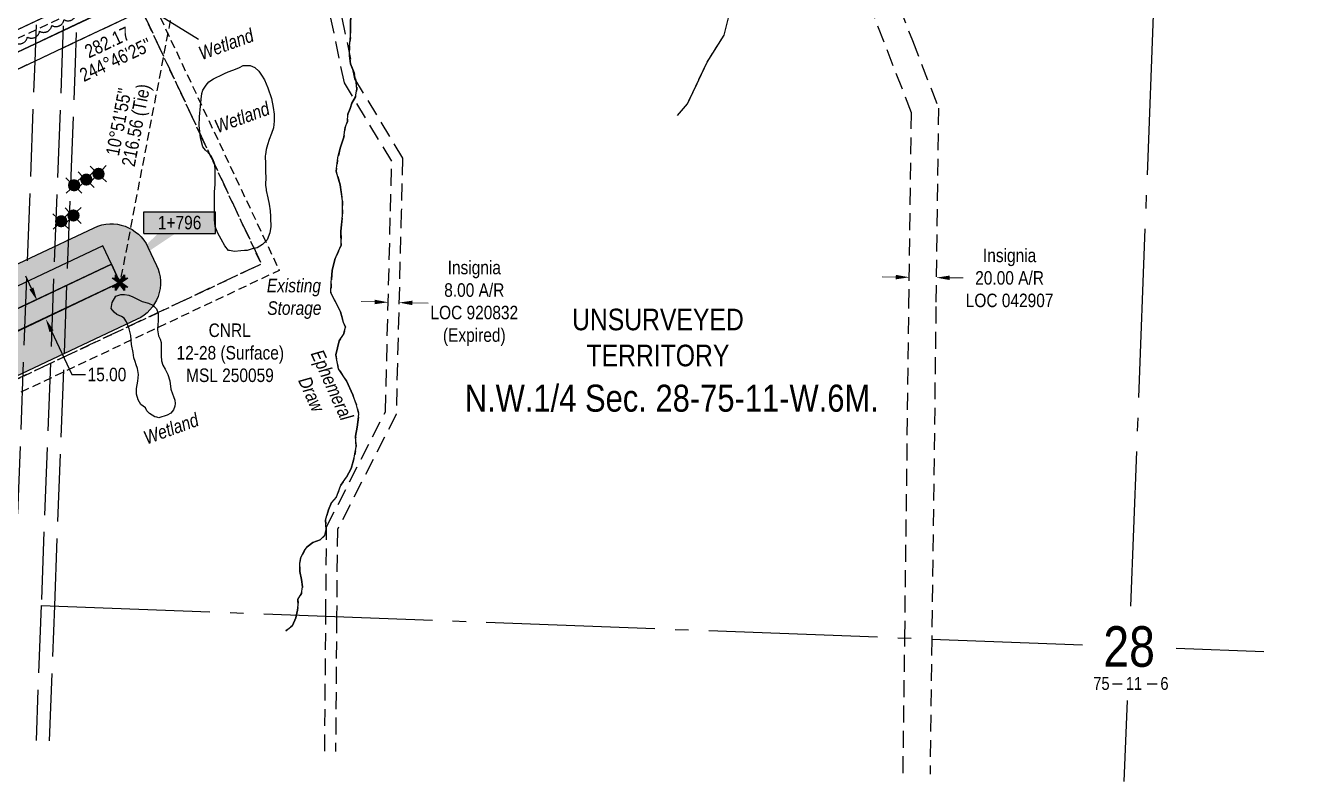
# Model space of a CAD drawing. Extents: x 328899 to 333357, y 6155734 to 6158534.
# Drawn here: x 332409 to 333356, y 6156499 to 6157059 of the extents above; entities that cross this region are included whole.
import ezdxf
from ezdxf.enums import TextEntityAlignment as Align

# ---------------------------------------------------------------- set-up
doc = ezdxf.new("R2010")
doc.units = 0
doc.header["$LTSCALE"] = 5
doc.header["$PDSIZE"] = 0.5
for name, pattern in [('0', [1, 1, 0]), ('foc-ACCESSROAD', [3.75, 2.5, -1.25]), ('foc-QUARTERLINE', [33, 25, -3, 2, -3]), ('foc-TIELINE', [1.875, 1.25, -0.625]), ('foc-TOPO-ephemeral', [6.25, 3.125, -0.625, 0.625, -0.625, 0.625, -0.625]), ('foc-UNSURVEYED', [12.5, 10, -2.5]), ('HIDDEN2', [1.875, 1.25, -0.625]), ('UG_PIPE', [1.875, 1.25, -0.625])]:
    doc.linetypes.add(name, pattern=pattern)
doc.layers.get('Defpoints').update_dxf_attribs({"color": 9})
for name, color, linetype in [('10', 1, 'Continuous'), ('9', 3, 'Continuous'), ('AS-PIPE-UG', 44, 'UG_PIPE'), ('C-RW', 13, 'Continuous'), ('C-SYMBOL', 7, 'Continuous'), ('C-WS', 13, 'foc-ACCESSROAD'), ('C-WS-S', 13, 'Continuous'), ('DETAIL-T', 7, 'Continuous'), ('F-AR', 190, 'foc-ACCESSROAD'), ('F-RW', 190, 'Continuous'), ('L-BD', 7, 'Continuous'), ('L-MON', 1, 'Continuous'), ('L-QSEC', 8, 'foc-QUARTERLINE'), ('L-SECLBL', 7, 'Continuous'), ('L-TIE', 7, 'foc-TIELINE'), ('L-UNS-T', 3, 'Continuous'), ('L-USEC', 7, 'foc-UNSURVEYED'), ('P-ELEVATION', 7, 'Continuous'), ('P-FNC BUFFER-H 30m', 51, 'Continuous'), ('P-PROPOSED', 10, 'Continuous'), ('P-PROPOSED-H', 21, 'Continuous'), ('P-TXT', 4, 'Continuous'), ('T-BUSH', 110, '0'), ('T-DRAW', 143, 'foc-TOPO-ephemeral'), ('T-EXISTING TFA', 220, 'HIDDEN2'), ('T-EXISTING TFA-T', 220, 'Continuous'), ('T-WATER-T', 170, 'Continuous'), ('WETLAND', 143, 'Continuous'), ('WETLAND-T', 146, 'Continuous')]:
    doc.layers.add(name, color=color, linetype=linetype)
doc.layers.add('C-WS-T', color=13, linetype='Continuous', lineweight=9)
doc.layers.add('F-AR-T', color=190, linetype='Continuous', lineweight=9)
doc.layers.add('P-EXISTINGDISPO', color=175, linetype='Continuous', plot=False)
doc.styles.add('175L', font='ARIALN.TTF', dxfattribs={"height": 20})
doc.styles.add('80CG', font='ARIALN.TTF', dxfattribs={"height": 10})
doc.styles.add('80L', font='ARIALN.TTF', dxfattribs={"height": 10})
doc.styles.add('foc-LtypeFont', font='ARIALN.TTF', dxfattribs={"height": 7.349999999999999})
doc.styles.add('Legend', font='ARIALN.TTF')
doc.styles.add('SIMPLEX', font='ARIALN.TTF')
doc.linetypes.add('foc-TOPO-flowdirection-NOLINE', pattern='A,0,[">",foc-LtypeFont,S=0.3,R=0,X=0,Y=-0.945],-20,[">",foc-LtypeFont,S=0.3,R=0,X=0,Y=-0.945],0', length=20)
doc.dimstyles.new('Compass 5 000', dxfattribs={"dimscale": 5, "dimtxt": 9, "dimasz": 2, "dimexe": 0.2, "dimexo": 0.0625, "dimgap": 0.5, "dimtad": 0, "dimtih": 1, "dimtoh": 1, "dimzin": 0, "dimdsep": 46, "dimtxsty": '80CG', "dimcen": 0.1, "dimse1": 1, "dimse2": 1, "dimclrd": 256, "dimclrt": 256, "dimaunit": 1, "dimadec": 4, "dimazin": 0, "dimtfac": 0.06, "dimtofl": 0, "dimtmove": 0, "dimatfit": 1, "dimfxl": 0.2, "dimtolj": 1, "dimtzin": 0, "dimlwd": -1, "dimarcsym": 0})

# ---------------------------------------------------------------- blocks, each defined once
blk = doc.blocks.new('L-SECLBL')
at = {"layer": '9', "color": 7}
for p, q in [((-5.082139060913505, -27.83004804289613), (-12.28857354467345, -27.83004804289613)), ((20.70431141927111, -27.83004804289613), (13.49787693551116, -27.83004804289613))]:
    blk.add_line(p, q, dxfattribs=at)
at = {"layer": '10', "color": 2, "style": 'SIMPLEX'}
blk.add_attdef('SEC', text='', height=30, dxfattribs=at).set_placement((0, 0), align=Align.MIDDLE)
at = {"layer": '10', "color": 5, "style": '80L'}
blk.add_attdef('TWP', text='', height=9.5, dxfattribs=at).set_placement((-14.43410290347765, -27.36845155570791), align=Align.MIDDLE_RIGHT)
blk.add_attdef('RGE', text='', height=9.5, dxfattribs=at).set_placement((3.622123863462547, -27.36845155570791), align=Align.MIDDLE_CENTER)
blk.add_attdef('MER', text='', height=9.5, dxfattribs=at).set_placement((23.16775162027989, -27.36845155570791), align=Align.MIDDLE_LEFT)
blk = doc.blocks.new('*D47')
at = {"layer": 'Defpoints', "color": 0, "transparency": 16777216}
for p in [(333063.8180460606, 6156877.801664823), (333083.8095154719, 6156877.539465802), (333083.7370459232, 6156872.013996031)]:
    blk.add_point(p, dxfattribs=at)
at = {"layer": 'F-AR-T', "transparency": 16777216}
for p, q in [((333053.7464364887, 6156872.407339226), (333043.7472964653, 6156872.538483398)), ((333093.7361859466, 6156871.882851859), (333103.7353259699, 6156871.751707685))]:
    blk.add_line(p, q, dxfattribs=at)
for points in [[(333053.7682938508, 6156874.073862563), (333053.7245791265, 6156870.740815888), (333063.745576512, 6156872.276195052)], [(333093.7580433087, 6156873.549375196), (333093.7143285844, 6156870.216328521), (333083.7370459232, 6156872.013996031)]]:
    blk.add_solid(points, dxfattribs=at)
at = {"layer": 'F-AR-T', "transparency": 16777216, "insert": (333138.0361445238, 6156871.751707684), "char_height": 10, "attachment_point": 5, "style": '80CG'}
blk.add_mtext('\\A1;Insignia\\P20.00 A/R\\PLOC 042907', dxfattribs=at)
blk = doc.blocks.new('*D48')
at = {"layer": 'Defpoints', "color": 0, "transparency": 16777216}
for p in [(332677.9305415616, 6156864.13138691), (332685.9238726202, 6156863.928113242), (332685.6595293836, 6156853.533343308)]:
    blk.add_point(p, dxfattribs=at)
at = {"layer": 'F-AR-T', "transparency": 16777216}
for p, q in [((332667.6694302858, 6156853.990838861), (332657.6726622464, 6156854.245060747)), ((332695.6562974231, 6156853.279121422), (332707.1994659355, 6156852.985573942))]:
    blk.add_line(p, q, dxfattribs=at)
for points in [[(332667.7118006001, 6156855.656966868), (332667.6270599714, 6156852.324710854), (332677.6661983251, 6156853.736616975)], [(332695.6986677374, 6156854.945249429), (332695.6139271087, 6156851.612993415), (332685.6595293836, 6156853.533343308)]]:
    blk.add_solid(points, dxfattribs=at)
at = {"layer": 'F-AR-T', "transparency": 16777216, "insert": (332741.4695887185, 6156852.985573941), "char_height": 10, "attachment_point": 5, "style": '80CG'}
blk.add_mtext('\\A1;Insignia\\P8.00 A/R\\PLOC 920832\\P(Expired)', dxfattribs=at)
blk = doc.blocks.new('*D54')
at = {"layer": 'Defpoints', "color": 0, "transparency": 16777216}
for p in [(332423.9792948938, 6156857.927997158), (332424.0237620701, 6156841.371007469), (332430.3707121038, 6156844.361074267)]:
    blk.add_point(p, dxfattribs=at)
at = {"layer": 'P-TXT', "transparency": 16777216}
for p, q in [((332413.3705628687, 6156863.984322694), (332409.1087808777, 6156873.030715028)), ((332428.2855440616, 6156832.324615136), (332443.4095822722, 6156800.221146774)), ((332443.4095822722, 6156800.221146774), (332453.4095822722, 6156800.221146774))]:
    blk.add_line(p, q, dxfattribs=at)
for points in [[(332414.8782949238, 6156864.694619693), (332411.862830813, 6156863.274025695), (332417.6323448601, 6156854.93793036)], [(332429.7932761167, 6156833.034912135), (332426.777812006, 6156831.614318138), (332424.0237620701, 6156841.371007469)]]:
    blk.add_solid(points, dxfattribs=at)
at = {"layer": 'P-TXT', "transparency": 16777216, "insert": (332469.3475086018, 6156800.221146774), "char_height": 10, "attachment_point": 5, "style": '80CG'}
blk.add_mtext('\\A1;15.00', dxfattribs=at)
blk = doc.blocks.new('WC2')
at = {"layer": 'L-MON'}
h = blk.add_hatch(color=255, dxfattribs=at)
h.dxf.hatch_style = 1
edge = h.paths.add_edge_path()
edge.add_arc((0, 0), 0.9, 0, 360)
at = {"layer": 'L-MON', "color": 13, "flags": 128}
for points in [[(-0.6221317521849414, 0.5029434191528708), (-1.231742929972825, 1.120400313986465)], [(0.520062408526428, 0.6078939803410321), (1.126191209594253, 1.206321005010977)], [(-1.178786742850207, -1.184577638516203), (-0.558809822468902, -0.5724784557241946)], [(1.159155713539803, -1.184577638516203), (0.5567817565752193, -0.5744511079974473)]]:
    blk.add_lwpolyline(points, dxfattribs=at)
at = {"layer": 'L-MON', "color": 13}
for radius in [0.8, 0.3730220647719884]:
    blk.add_circle((0, 0), radius, dxfattribs=at)
blk = doc.blocks.new('TEMP')
h = blk.add_hatch(color=255)
h.dxf.hatch_style = 1
h.paths.add_polyline_path([(-5.274161e-10, 0.2514284397220763), (-0.6656854269836912, 1.152061669657268), (-0.6656854269836914, 0.6656854303339061), (-1.152061663105632, 0.6656854303339061), (-0.2514284404497629, 5.273253e-10), (-1.152061661774314, -0.665685419564579), (-0.6656854224511335, -0.6656854195645793), (-0.6656854224511335, -1.152061655686338), (-5.273251e-10, -0.2514284436956587), (0.6656854183820542, -1.152061663420681), (0.6656854183820542, -0.6656854208922597), (1.152061656810019, -0.6656854053035205), (0.2514284429676993, 5.273253e-10), (1.152061671303363, 0.6656854258011663), (0.6656854287749412, 0.6656854258011663), (0.6656854131859291, 1.15206166422904)])
h.paths.add_polyline_path([(0.5656854229146121, 0.8485281473411305), (0.5656854319800914, 0.5656854258011663), (0.8485281444547581, 0.5656854258011663), (0.0831890339399251, 0), (0.8485281399220186, -0.5656854150320215), (0.5656854183820542, -0.5656854240973189), (0.5656854183820542, -0.8485281365719859), (0, -0.08318903609469999), (-0.5656854224511337, -0.8485281320390644), (-0.5656854224511337, -0.5656854195645792), (-0.8485281349258001, -0.5656854195645794), (-0.0831890328488955, 0), (-0.8485281394583584, 0.5656854303339058), (-0.5656854269836913, 0.5656854303339061), (-0.5656854269836913, 0.8485281428085727), (0, 0.0831890306941206)], flags=16)
h = blk.add_hatch(color=1)
h.dxf.hatch_style = 1
h.paths.add_polyline_path([(0, 0.0831890306941205), (-0.5656854269836911, 0.8485281428085727), (-0.5656854269836912, 0.5656854303339061), (-0.8485281394583578, 0.5656854303339061), (-0.0831890328488953, -1e-16), (-0.8485281349258001, -0.5656854195645793), (-0.5656854224511337, -0.5656854195645793), (-0.5656854224511337, -0.848528132039064), (0, -0.08318903609469999), (0.5656854183820542, -0.8485281365719856), (0.5656854183820542, -0.5656854240973191), (0.8485281399220184, -0.5656854150320213), (0.0831890339399251, -1e-16), (0.8485281444547581, 0.5656854258011663), (0.5656854319800914, 0.5656854258011663), (0.5656854229146121, 0.8485281473411308)])
at = {"color": 1}
for p, q in [((-0.0831890328488953, 0), (0.0831890339399252, 0)), ((0, 0.0831890306941205), (0, -0.08318903609469999))]:
    blk.add_line(p, q, dxfattribs=at)
at = {"color": 255, "flags": 128}
blk.add_lwpolyline([(-0.251428440449763, 5.27325e-10), (-1.152061663105632, 0.6656854303339061), (-0.6656854269836914, 0.6656854303339061), (-0.6656854269836914, 1.152061669657268), (-5.274159999999999e-10, 0.2514284397220763), (0.6656854131859291, 1.15206166422904), (0.6656854287749412, 0.6656854258011663), (1.152061671303363, 0.6656854258011663), (0.2514284429676991, 5.27325e-10), (1.152061656810019, -0.6656854053035204), (0.6656854183820542, -0.6656854208922596), (0.6656854183820542, -1.152061663420681), (-5.27325e-10, -0.2514284436956586), (-0.6656854224511335, -1.152061655686338), (-0.6656854224511335, -0.6656854195645793), (-1.152061661774314, -0.6656854195645793)], close=True, dxfattribs=at)
at = {"color": 1, "flags": 128}
blk.add_lwpolyline([(-0.0831890328488953, 0), (-0.8485281394583578, 0.5656854303339061), (-0.5656854269836913, 0.5656854303339061), (-0.5656854269836913, 0.8485281428085727), (0, 0.0831890306941205), (0.5656854229146121, 0.8485281473411305), (0.5656854319800914, 0.5656854258011663), (0.8485281444547581, 0.5656854258011663), (0.0831890339399252, 0), (0.8485281399220184, -0.5656854150320214), (0.5656854183820542, -0.5656854240973189), (0.5656854183820542, -0.8485281365719856), (0, -0.08318903609469999), (-0.5656854224511335, -0.848528132039064), (-0.5656854224511335, -0.5656854195645792), (-0.8485281349258001, -0.5656854195645792)], close=True, dxfattribs=at)
blk = doc.blocks.new('*U37')
h = blk.add_hatch(color=111)
h.dxf.hatch_style = 1
h.paths.add_polyline_path([(-26.5, 8), (26.50000000000001, 7.999999999999999), (26.50000000000001, -8.000000000000004), (-26.5, -8)])
for p, q in [((-26.5, -8), (-26.5, 8)), ((-26.5, 8), (26.50000000000001, 7.999999999999999)), ((26.50000000000001, -8.000000000000004), (26.50000000000001, 7.999999999999999)), ((-26.5, -8), (26.50000000000001, -8.000000000000004))]:
    blk.add_line(p, q)
at = {"layer": 'P-ELEVATION', "color": 7, "flags": 128}
blk.add_lwpolyline([(0, 0, 10, 0, 0), (-47.45351413730989, -37.71750927752327, 0, 0, 0)], format="xyseb", dxfattribs=at)
at = {"layer": 'P-ELEVATION', "style": 'Legend'}
blk.add_attdef('STATION', text='', height=10, dxfattribs=at).set_placement((0, 0), align=Align.MIDDLE_CENTER)

msp = doc.modelspace()

# ---------------------------------------------------------------- hatches: boundary and pattern name
at = {"layer": 'P-FNC BUFFER-H 30m'}
h = msp.add_hatch(color=256, dxfattribs=at)
h.dxf.hatch_style = 1
edge = h.paths.add_edge_path()
edge.add_line((332289.7991800788, 6157024.455559641), (332365.1867787196, 6156864.436049231))
edge.add_line((332365.1867787196, 6156864.436049231), (332459.791656351, 6156909.008017061))
edge.add_arc((332472.5752728845, 6156881.874539749), 29.99410680017081, 25.226913907498613, 115.22691390715539, ccw=False)
edge.add_line((332499.7087501967, 6156894.658156282), (332506.1005584634, 6156881.091417626))
edge.add_arc((332478.9670811515, 6156868.307801092), 29.99410680019611, -64.7735195665457, 25.22691390934449, ccw=False)
edge.add_line((332491.7504924048, 6156841.174227065), (332351.9198955119, 6156775.295989863))
edge.add_arc((332339.1364842584, 6156802.429563889), 29.99410679973987, 205.2252623869749, 295.2264804338565, ccw=False)
edge.add_line((332312.0026384766, 6156789.646729467), (332238.7474642746, 6156945.143901236))
edge.add_line((332238.7474642746, 6156945.143901237), (331695.5779360043, 6156689.228027062))
edge.add_arc((331682.7939931321, 6156716.361350621), 29.99410679971202, 267.81965160257363, 295.2276030149962, ccw=False)
edge.add_line((331681.6528651051, 6156686.388958832), (331577.7790465242, 6156690.343709148))
edge.add_line((331577.7790465242, 6156690.343709148), (331574.9335603773, 6156610.512903241))
edge.add_arc((331544.9584890768, 6156611.581333519), 29.99410679998337, 266.0378283350558, 357.9586156875975, ccw=False)
edge.add_line((331542.8859611478, 6156581.658915991), (331383.823260166, 6156592.676137107))
edge.add_line((331383.823260166, 6156592.676137107), (331127.2556621232, 6156606.194892488))
edge.add_arc((331128.8338866906, 6156636.14744914), 29.9941068002374, 176.9845718745848, 266.98382800908223, ccw=False)
edge.add_line((331098.881309552, 6156637.725284835), (331107.8488527805, 6156807.959125333))
edge.add_arc((331137.8014299191, 6156806.381289638), 29.994106799993, 86.98457187189712, 176.9845718745848, ccw=False)
edge.add_line((331139.3792656165, 6156836.333866776), (331159.3476503755, 6156835.281976311))
edge.add_arc((331157.7698146782, 6156805.329399171), 29.9941068007608, -3.0154281254210105, 86.98457187210158, ccw=False)
edge.add_line((331187.7223918167, 6156803.751563475), (331181.3845406067, 6156683.438036762))
edge.add_line((331181.3845406066, 6156683.438036762), (331388.4439858273, 6156672.527906213))
edge.add_arc((331386.8657612912, 6156642.57534956), 29.99410679952287, 86.03782839663091, 86.98382806879061, ccw=False)
edge.add_line((331388.938289188, 6156672.49776709), (331496.8414743954, 6156665.02402722))
edge.add_line((331496.8414743954, 6156665.02402722), (331499.630564349, 6156743.272624177))
edge.add_arc((331529.6056356496, 6156742.204193898), 29.99410680004152, 87.81965159912988, 177.9586156876015, ccw=False)
edge.add_line((331530.7467636784, 6156772.176585687), (331672.5148485456, 6156766.779100682))
edge.add_line((331672.5148485456, 6156766.779100682), (332212.7154244664, 6157021.29620406))
edge.add_line((332212.7154244662, 6157021.29620406), (332247.9749435509, 6157037.907560405))
edge.add_line((332247.9749435509, 6157037.907560406), (332249.8823158264, 6157038.806155775))
edge.add_arc((332262.6654609548, 6157011.67245637), 29.99410679994406, 25.225830092916112, 115.22591847965961, ccw=False)
at = {"layer": 'P-PROPOSED-H'}
h = msp.add_hatch(color=256, dxfattribs=at)
h.dxf.hatch_style = 1
h.paths.add_polyline_path([(332262.6654609549, 6157011.67245637), (332350.8364046757, 6156824.518713567), (332472.5752728846, 6156881.874539749), (332478.9670811514, 6156868.307801093), (332339.1364842585, 6156802.429563889), (332253.0982176451, 6156985.061129072), (332234.022, 6156976.073999997), (331682.7939931342, 6156716.361350622), (331548.8749999995, 6156721.459999998), (331544.9584890768, 6156611.581333519), (331385.6487608224, 6156622.61566458), (331128.8338866906, 6156636.14744914), (331137.8014299191, 6156806.381289638), (331157.7698146781, 6156805.329399172), (331149.854148256, 6156655.063684189), (331386.8657612598, 6156642.575349561), (331525.7116832031, 6156632.958411002), (331529.6056356495, 6156742.204193897), (331678.6824068707, 6156736.528447921), (332225.4993697854, 6156994.162881655), (332260.7580886736, 6157010.773860999)])

# ---------------------------------------------------------------- linework, layer by layer
at = {"layer": 'AS-PIPE-UG', "flags": 128}
msp.add_lwpolyline([(331649.7279999963, 6156661.422), (331649.731, 6156669.514), (331650.7519999963, 6156684.876), (331652.083, 6156692.607000059), (331655.102, 6156694.16700006), (331662.127, 6156697.447), (331677.16, 6156705.088), (331687.3119999963, 6156709.624), (331750.6129999963, 6156740.968), (331822.128, 6156774.525), (331873.4439999963, 6156799.897), (331944.535, 6156834.29000006), (332056.1869999971, 6156886.228), (332129.395, 6156919.54500006), (332169.9289999963, 6156938.4), (332281.8679999963, 6156992.034), (332392.035, 6157044.146), (332504.291, 6157096.11), (332566.479, 6157126.087), (332646.057, 6157163.211), (332718.516, 6157197.938), (332797.194, 6157235.209), (332905.727, 6157284.436), (332933.5449999963, 6157301.382), (332945.586, 6157310.193), (332955.8029999963, 6157318.22), (332967.926, 6157328.257), (333005.6379999963, 6157361.058), (333016.464, 6157372.965000059), (333021.819, 6157381.536), (333027.308, 6157391.865), (333046.8959999963, 6157440.751), (333054.598, 6157457.711), (333060.9099999962, 6157469.859), (333084.8268947687, 6157509.33789668)], dxfattribs=at)
at = {"layer": 'C-RW', "flags": 128}
msp.add_lwpolyline([(333054.5718978767, 6157510.479816888), (333027.5774735327, 6157469.115176972), (332994.9892650492, 6157386.732364502), (332924.4616498809, 6157323.460535921), (332499.7609032435, 6157123.372132935), (332262.6654609549, 6157011.672456373), (332350.8364046757, 6156824.518713569), (332472.5752728846, 6156881.874539751), (332466.1834646178, 6156895.441278406), (332362.5321179806, 6156846.607173829), (332289.2764835191, 6157002.105322576), (332508.2829999963, 6157105.283), (332935.63, 6157306.618), (333011.856, 6157375.033), (333045.428, 6157459.88), (333077.8621383092, 6157509.600768832)], dxfattribs=at)
at = {"layer": 'C-WS', "flags": 128}
msp.add_lwpolyline([(332314.1736262513, 6156984.446449627), (332495.3380127791, 6157069.792184064), (332583.7143321188, 6156882.158448965), (332402.5435747081, 6156796.826230321)], close=True, dxfattribs=at)
at = {"layer": 'F-AR'}
for points in [[(332630.6975152246, 6156521.302304802), (332631.4967820863, 6156621.532156797), (332632.0221876691, 6156687.413169766), (332675.6037036581, 6156772.648522112), (332679.3844671681, 6156921.294491893), (332680.3255612075, 6156958.303483604), (332645.2174713964, 6157016.218586655), (332635.2265925307, 6157064.246123746), (332646.0177283817, 6157130.711077172), (332646.0821317504, 6157140.797351288), (332646.165290696, 6157154.087314963), (332646.272133833, 6157170.68766387), (332647.6742329723, 6157390.823187164), (332648.0135195632, 6157425.824305957), (332648.9821256015, 6157525.788070229)], [(332656.9756763569, 6157525.486368094), (332656.0071941506, 6157425.521869396), (332655.670121607, 6157390.758577867), (332654.2925186725, 6157174.466744389), (332654.1855638153, 6157157.864197347), (332654.1020615376, 6157144.575049276), (332654.0093476794, 6157130.041614979), (332643.3559209272, 6157064.425758362), (332652.7658550761, 6157019.190783907), (332688.3779537107, 6156960.444412), (332687.3775419372, 6156921.090756444), (332683.5511850137, 6156770.626911125), (332640.0025697951, 6156685.45774764), (332639.4903360771, 6156621.229777214), (332638.6908970284, 6156521.000670989)], [(333059.1179509591, 6156505.13566934), (333059.6201260016, 6156542.644676968), (333060.4023117909, 6156605.348672715), (333063.4650513696, 6156850.903322448), (333065.3428984492, 6156993.996051248), (333018.6889852668, 6157114.644688952), (332972.2195487092, 6157171.324928307), (332942.5846526248, 6157228.993118788), (332947.0167564866, 6157269.684137796), (332948.4650991355, 6157282.982928437), (332949.434271045, 6157291.877000053), (332973.9023686888, 6157313.5515011), (333009.0720050317, 6157326.362249125), (333024.495551213, 6157366.191976624), (333026.1003401742, 6157370.248874323), (333042.1791318711, 6157410.895971633), (333058.8164242237, 6157452.954955532), (333095.3376844981, 6157508.941185907)], [(333118.6384127379, 6157508.061742009), (333076.6676565302, 6157443.721562964), (333062.5595579257, 6157408.056366955), (333054.320860198, 6157387.228984293), (333044.5571954171, 6157362.546493183), (333023.9892820222, 6157310.550920828), (332984.3198762955, 6157296.070012427), (332968.4722645319, 6157282.032861391), (332967.9600098201, 6157277.3288868), (332963.1104972963, 6157232.792646752), (332989.028150681, 6157182.355502432), (333036.1803998802, 6157124.84305272), (333066.0462333384, 6157047.608221923), (333085.3841826029, 6156997.600592348), (333083.4567321076, 6156850.64135679), (333080.4419589741, 6156604.59348812), (333079.099961206, 6156504.381639307)]]:
    msp.add_lwpolyline(points, dxfattribs=at)
at = {"layer": 'F-RW', "flags": 128}
msp.add_lwpolyline([(333077.8621383092, 6157509.600768832), (333045.428, 6157459.88), (333011.85, 6157374.995), (332935.634, 6157306.62), (332508.2829999963, 6157105.283), (332234.022, 6156976.074), (331583.2021284532, 6156669.438287495), (331589.5937010171, 6156655.871437787), (332240.4135725611, 6156962.507150298), (332514.6746949136, 6157091.716207939), (332944.0132826847, 6157293.989616091), (333024.495551213, 6157366.191976624), (333058.8164242237, 6157452.954955532), (333095.3376844981, 6157508.941185907)], dxfattribs=at)
at = {"layer": 'F-RW'}
for points in [[(331615.4560000002, 6156605.006000003), (331616.062229034, 6156608.859976429), (331629.9158817417, 6156608.329037975), (331630.7487863477, 6156608.297117014), (331649.643, 6156607.573), (331651.853057304, 6156658.512442214), (331652.5971919408, 6156685.555719374), (332240.4135725611, 6156962.507150298), (332416.3596728096, 6157045.398336676), (332447.1042657816, 6157059.882634946), (332514.6746949136, 6157091.716207939), (332646.1626409863, 6157153.66385425), (332654.1829136339, 6157157.442428879), (332899.5526866963, 6157273.04298676), (332919.1471976322, 6157272.281336694), (332948.4650991355, 6157282.982928437), (332984.3199067899, 6157296.070812642), (333023.9892820222, 6157310.550920828), (333044.5571954171, 6157362.546493183), (333054.320860198, 6157387.228984293), (333256.4385845159, 6157385.576048494), (333356.461258224, 6157384.73805192)], [(333355.8922405877, 6157369.747143808), (333255.869505709, 6157370.585918008), (333073.0836851448, 6157372.1127676), (333055.1042041058, 6157359.912842374), (333032.2011912977, 6157300.779213359), (332967.9600098201, 6157277.3288868), (332947.0167564866, 6157269.684137796), (332921.0421078014, 6157260.203210323), (332901.192709122, 6157260.974276215), (332654.1020615376, 6157144.575049276), (332646.0816778928, 6157140.797368618), (332518.7764035503, 6157080.833947781), (332446.7626876035, 6157046.908477226), (332416.0239198525, 6157032.427705023), (332245.5549999963, 6156951.778), (331673.3440000004, 6156682.069999984), (331663.959, 6156667.801999984), (331663.6414080957, 6156657.850805781), (331661.4608216222, 6156595.344660199), (331629.2908553805, 6156596.574337579)]]:
    msp.add_lwpolyline(points, dxfattribs=at)
at = {"layer": 'L-QSEC', "flags": 128}
for points in [[(333257.0938907023, 6157402.78420247), (333227.7170263855, 6156628.843562745)], [(332420.5888968117, 6156629.282361735), (333192.1575075578, 6156600.166877449)], [(333261.3776901016, 6156597.554823111), (333326.4884770979, 6156595.097838639)], [(333225.0624728219, 6156558.908702989), (333222.7869517623, 6156498.959546888)]]:
    msp.add_lwpolyline(points, dxfattribs=at)
at = {"layer": 'L-TIE'}
msp.add_line((332519.7791793261, 6157080.947844572), (332478.9670811514, 6156868.307801095), dxfattribs=at)
at = {"layer": 'L-USEC', "flags": 128}
for points in [[(332431.2050559427, 6157433.956128255), (332415.847708017, 6157031.99835182), (332400.4901512678, 6156630.040796827)], [(332451.303440437, 6157433.188241921), (332435.9460925078, 6157031.230465486), (332420.5885353441, 6156629.272899644)], [(332430.6378712349, 6156628.902649811), (332445.9955139334, 6157030.862156914), (332461.3527607553, 6157432.818661767)], [(332420.5885393863, 6156629.273005581), (332416.7722672525, 6156529.374869067)], [(332426.8212738343, 6156528.995665341), (332430.6378712349, 6156628.902649811)]]:
    msp.add_lwpolyline(points, dxfattribs=at)
at = {"layer": 'P-EXISTINGDISPO', "flags": 128}
msp.add_lwpolyline([(332472.5752728846, 6156881.874539751), (332382.4786265498, 6156839.426571713), (332388.9523359943, 6156825.682094015), (332478.9670811514, 6156868.307801095)], close=True, dxfattribs=at)
at = {"layer": 'P-FNC BUFFER-H 30m', "flags": 128}
msp.add_lwpolyline([(332365.1867787196, 6156864.436049233), (332459.791656351, 6156909.008017063, -0.4142135623736185), (332499.7087501967, 6156894.658156284), (332506.1005584634, 6156881.091417628, -0.4142157782807591), (332491.7504924048, 6156841.174227068), (332351.9198955119, 6156775.295989865, -0.4142197889788869)], format="xyb", dxfattribs=at)
at = {"layer": 'P-PROPOSED', "flags": 128}
msp.add_lwpolyline([(332262.6654609549, 6157011.672456373), (332350.8364046757, 6156824.518713569), (332472.5752728846, 6156881.874539751), (332478.9670811514, 6156868.307801095), (332339.1364842585, 6156802.429563891), (332253.0982176451, 6156985.061129075), (332234.022, 6156976.074), (331682.7939931342, 6156716.361350625), (331548.8749999995, 6156721.46), (331544.9584890768, 6156611.581333523), (331385.6487608224, 6156622.615664583), (331128.8338866906, 6156636.147449142), (331137.8014299191, 6156806.38128964), (331157.7698146781, 6156805.329399175), (331149.854148256, 6156655.063684192), (331386.8657612598, 6156642.575349564), (331525.7116832031, 6156632.958411005), (331529.6056356495, 6156742.2041939), (331678.6824068707, 6156736.528447924), (332225.4993697854, 6156994.162881658), (332260.7580886736, 6157010.773861001)], close=True, dxfattribs=at)
at = {"layer": 'T-BUSH', "flags": 128}
msp.add_lwpolyline([(332178.7624607001, 6156921.33190449, 0.5205670499901006), (332172.6154756646, 6156929.217035485, 0.52056705), (332176.8512282302, 6156936.462447242, 0.52056705), (332185.1917351412, 6156941.975763856, 0.52056705), (332193.5813971077, 6156947.403040366, 0.52056705), (332202.6337973438, 6156951.647420866, 0.52056705), (332211.68619758, 6156955.891801365, 0.52056705), (332220.7385978161, 6156960.136181865, 0.52056705), (332229.7909980522, 6156964.380562365, 0.52056705), (332238.8291824727, 6156968.654595757, 0.52056705), (332247.8072005213, 6156973.054130704, 0.52056705), (332256.7852185711, 6156977.453665651, 0.52056705), (332265.7632366223, 6156981.85320062, 0.52056705), (332274.741254671, 6156986.252735567, 0.52056705), (332283.7277379864, 6156990.634534453, 0.52056705), (332292.7956758054, 6156994.845617399, 0.52056705), (332301.8636136257, 6156999.056700342, 0.52056705), (332310.9315514448, 6157003.267783287, 0.52056705), (332319.9994892626, 6157007.478866232, 0.52056705), (332329.0674270816, 6157011.689949177, 0.52056705), (332338.135364902, 6157015.901032122, 0.52056705), (332347.203302721, 6157020.112115066, 0.52056705), (332356.2350571108, 6157024.4000825, 0.52056705), (332365.2594760736, 6157028.703636641, 0.52056705), (332374.2838950365, 6157033.007190781, 0.52056705), (332383.3083139993, 6157037.310744922, 0.52056705), (332392.3327329622, 6157041.614299063, 0.52056705), (332401.3687091589, 6157045.893520595, 0.52056705), (332410.4064892844, 6157050.168944133, 0.52056705), (332419.4442694098, 6157054.444367631, 0.52056705), (332428.4820495352, 6157058.71979117, 0.52056705), (332437.5198296594, 6157062.995214669, 0.52056705), (332446.5576097848, 6157067.270638207, 0.52056705), (332455.5953899114, 6157071.546061706, 0.52056705), (332464.6331700368, 6157075.821485245, 0.52056705), (332473.6709501623, 6157080.096908743, 0.52056705), (332482.7087302877, 6157084.372332281, 0.52056705), (332491.7465104118, 6157088.64775578, 0.52056705), (332500.7965734836, 6157092.897102917, 0.52056705), (332509.8484601606, 6157097.142578564, 0.52056705), (332518.900346835, 6157101.388054211, 0.52056705), (332527.952233512, 6157105.633529857, 0.52056705), (332537.0046536606, 6157109.877867634, 0.52056705), (332546.0577982755, 6157114.12066018, 0.52056705), (332555.1109428918, 6157118.363452686, 0.52056705), (332564.1640875093, 6157122.606245212, 0.52056705), (332573.2172321243, 6157126.849037738, 0.52056705), (332582.2703767418, 6157131.091830264, 0.52056705), (332591.3179435759, 6157135.346320772, 0.52056705), (332600.3136718474, 6157139.709529287, 0.52056705), (332609.3094001177, 6157144.072737823, 0.52056705), (332618.3051283892, 6157148.435946358, 0.52056705), (332627.3008566606, 6157152.799154893, 0.52056705), (332636.2965849334, 6157157.16236343, 0.52056705), (332643.035419312, 6157163.075538831, 0.52056705), (332643.6198848889, 6157173.053827883, 0.52056705), (332643.7908227497, 6157183.045947613, 0.52056705), (332643.3108918816, 6157193.021621292, 0.52056705), (332644.1801956592, 6157202.978683964, 0.52056705), (332644.2930499293, 6157212.976082615, 0.52056705), (332644.4059041994, 6157222.973481265, 0.52056705), (332644.5187584695, 6157232.970879915, 0.52056705), (332644.6316127396, 6157242.968278565, 0.52056705), (332644.7444670097, 6157252.965677216, 0.52056705), (332644.8596017301, 6157262.963046525, 0.52056705), (332645.0040756908, 6157272.960038229, 0.52056705), (332645.1485496491, 6157282.957029933, 0.52056705), (332645.2930236098, 6157292.954021657, 0.52056705), (332645.4374975694, 6157302.951013341, 0.52056705), (332645.5819715288, 6157312.948005046, 0.52056705), (332645.7264454884, 6157322.94499675, 0.52056705), (332645.8709194466, 6157332.941988454, 0.52056705), (332645.9955278229, 6157342.939166498, 0.52056705), (332646.0386076323, 6157352.937109286, 0.52056705), (332646.0816874404, 6157362.935052074, 0.52056705), (332646.1247672485, 6157372.932994862, 0.52056705), (332646.1678470566, 6157382.930937651, 0.52056705), (332646.2109268646, 6157392.928880438, 0.52056705), (332646.2540066715, 6157402.926823226, 0.52056705), (332646.2020688532, 6157412.924406678, 0.52056705), (332646.0833715011, 6157422.921737663, 0.52056705), (332645.9646741502, 6157432.919068646, 0.52056705), (332645.8459767994, 6157442.91639963, 0.52056705), (332647.8513423566, 6157452.559995934, 0.52056705), (332648.0651773247, 6157462.528417159, 0.52056705), (332648.1161862856, 6157472.526322637, 0.52056705), (332648.1671952491, 6157482.524228115, 0.52056705), (332648.2182042099, 6157492.522133593, 0.52056705), (332648.2692131734, 6157502.52003907, 0.52056705), (332648.3202221343, 6157512.517944548, 0.52056705), (332648.3712310977, 6157522.515850026, 0.1675036129078704), (332650.724403494, 6157525.722311096, 0.1675036129078704)], format="xyb", dxfattribs=at)
at = {"layer": 'T-DRAW', "flags": 128}
for points in [[(332891.946, 6156992.17600006), (332899.3889999963, 6157000.7), (332914.0369999963, 6157031.624), (332926.5009999963, 6157051.613), (332931.296, 6157070.299), (332935.644, 6157090.033), (332949.8819999963, 6157115.692), (332951.5249999963, 6157151.726), (332943.4949999963, 6157165.004), (332951.9909999963, 6157187.917), (332952.032, 6157187.876), (332959.846, 6157199.518)], [(332793.5422999985, 6157138.8849), (332784.9825999989, 6157133.274200003), (332779.6200999985, 6157132.8062), (332769.6196999985, 6157133.394500001), (332760.9918999984, 6157132.414000003), (332755.5014000008, 6157128.492299999), (332746.8735999998, 6157123.001900003), (332732.7554000005, 6157121.433200004), (332718.8331999999, 6157123.982300002), (332700.9892999984, 6157127.903999998), (332693.7340999994, 6157129.472700004), (332682.7532999991, 6157129.668800005), (332674.1254000007, 6157124.766700005), (332671.3801999993, 6157120.060600022), (332666.6740999995, 6157108.883600001), (332662.9485000008, 6157099.471500001), (332656.6737000002, 6157086.52970002), (332650.7911000011, 6157072.411499998), (332649.810699999, 6157062.018899998), (332649.8106999986, 6157051.038000002), (332649.0263000021, 6157043.194599999), (332649.0263000013, 6157036.135400003), (332649.8106999998, 6157030.252800005), (332652.5559000024, 6157023.5859), (332653.9285, 6157016.722899999), (332654.5168000006, 6157011.624600002), (332653.3401999999, 6157005.938100004), (332650.7911000013, 6157001.232000004), (332649.4185000012, 6156997.310300001), (332647.8497999992, 6156992.996400003), (332647.4575999993, 6156987.702000001), (332645.692900002, 6156983.192000003), (332644.9084999994, 6156975.936800022), (332642.163300002, 6156967.8972), (332640.3985000022, 6156960.8381), (332639.2219999996, 6156950.837700022), (332642.1632999993, 6156940.6412), (332643.7319999996, 6156928.876), (332643.7320000002, 6156918.091200004), (332642.5555000006, 6156906.326000001), (332642.9476, 6156896.129500001), (332638.2416000003, 6156885.344699998), (332636.280699999, 6156877.305200023), (332635.4962999999, 6156868.481300002), (332635.3003000001, 6156860.833900002), (332638.6336999999, 6156853.97080002), (332642.3594000023, 6156846.715600001), (332644.5163000007, 6156838.872199999), (332646.0849999989, 6156835.342599998), (332644.5162999989, 6156829.852200003), (332641.3790000022, 6156825.146100003), (332638.8298000004, 6156814.753500001), (332640.790700002, 6156804.360900022), (332646.6732999964, 6156795.537000004), (332651.3794000008, 6156785.144400003), (332654.124599999, 6156777.8892), (332655.8894, 6156771.026100002), (332654.7129000019, 6156761.221800002), (332653.5362999999, 6156754.554900003), (332653.9285000025, 6156746.7114), (332652.7520000003, 6156740.044399996), (332652.3597999997, 6156738.475700002), (332650.2028999986, 6156730.632300003), (332646.673299998, 6156724.3575), (332642.5554999995, 6156718.278800019), (332640.594600002, 6156712.9845), (332639.3605999995, 6156709.712200004), (332635.5573000006, 6156705.452600001), (332633.4177999984, 6156700.1039), (332631.2090999992, 6156692.473800004), (332631.6106999996, 6156685.546400001), (332630.7070999999, 6156681.129000001), (332627.3767999986, 6156677.933100001), (332621.9664000014, 6156675.845600002), (332617.7309, 6156672.7082), (332615.6915999998, 6156669.884599999), (332612.867899998, 6156664.707900001), (332612.2404999983, 6156660.629299999), (332612.2404999987, 6156657.491900002), (332612.2404999982, 6156654.354499999), (332613.3385000002, 6156648.393500001), (332614.2260999979, 6156643.059600002), (332613.3384999986, 6156638.197000022), (332610.6770999995, 6156633.6484), (332610.9855000003, 6156629.412300003), (332610.5149000005, 6156625.647399997), (332609.2598999998, 6156620.157000001), (332606.9069000004, 6156614.509700001), (332601.9219000005, 6156610.431099999)]]:
    msp.add_lwpolyline(points, dxfattribs=at)
at = {"layer": 'T-DRAW', "linetype": 'foc-TOPO-flowdirection-NOLINE', "flags": 128}
for points in [[(332891.946, 6156992.17600006), (332899.3889999963, 6157000.7), (332914.0369999963, 6157031.624), (332926.5009999963, 6157051.613), (332931.296, 6157070.299), (332935.644, 6157090.033), (332949.8819999963, 6157115.692), (332951.5249999963, 6157151.726), (332943.4949999963, 6157165.004), (332951.9909999963, 6157187.917), (332952.032, 6157187.876), (332958.0223345594, 6157196.800939204)], [(332601.9219000005, 6156610.431099999), (332606.9069000004, 6156614.509700001), (332609.2598999998, 6156620.157000001), (332610.5149000005, 6156625.647399997), (332610.9855000003, 6156629.412300003), (332610.6770999995, 6156633.6484), (332613.3384999986, 6156638.197000022), (332614.2260999979, 6156643.059600002), (332613.3385000002, 6156648.393500001), (332612.2404999982, 6156654.354499999), (332612.2404999987, 6156657.491900002), (332612.2404999983, 6156660.629299999), (332612.867899998, 6156664.707900001), (332615.6915999998, 6156669.884599999), (332617.7309, 6156672.7082), (332621.9664000014, 6156675.845600002), (332627.3767999986, 6156677.933100001), (332630.7070999999, 6156681.129000001), (332631.6106999996, 6156685.546400001), (332631.2090999992, 6156692.473800004), (332633.4177999984, 6156700.1039), (332635.5573000006, 6156705.452600001), (332639.3605999995, 6156709.712200004), (332640.594600002, 6156712.9845), (332642.5554999995, 6156718.278800019), (332646.673299998, 6156724.3575), (332650.2028999986, 6156730.632300003), (332652.3597999997, 6156738.475700002), (332652.7520000003, 6156740.044399996), (332653.9285000025, 6156746.7114), (332653.5362999999, 6156754.554900003), (332654.7129000019, 6156761.221800002), (332655.8894, 6156771.026100002), (332654.124599999, 6156777.8892), (332651.3794000008, 6156785.144400003), (332646.6732999964, 6156795.537000004), (332640.790700002, 6156804.360900022), (332638.8298000004, 6156814.753500001), (332641.3790000022, 6156825.146100003), (332644.5162999989, 6156829.852200003), (332646.0849999989, 6156835.342599998), (332644.5163000007, 6156838.872199999), (332642.3594000023, 6156846.715600001), (332638.6336999999, 6156853.97080002), (332635.3003000001, 6156860.833900002), (332635.4962999999, 6156868.481300002), (332636.280699999, 6156877.305200023), (332638.2416000003, 6156885.344699998), (332642.9476, 6156896.129500001), (332642.5555000006, 6156906.326000001), (332643.7320000002, 6156918.091200004), (332643.7319999996, 6156928.876), (332642.1632999993, 6156940.6412), (332639.2219999996, 6156950.837700022), (332640.3985000022, 6156960.8381), (332642.163300002, 6156967.8972), (332644.9084999994, 6156975.936800022), (332645.692900002, 6156983.192000003), (332647.4575999993, 6156987.702000001), (332647.8497999992, 6156992.996400003), (332649.4185000012, 6156997.310300001), (332650.7911000013, 6157001.232000004), (332653.3401999999, 6157005.938100004), (332654.5168000006, 6157011.624600002), (332653.9285, 6157016.722899999), (332652.5559000024, 6157023.5859), (332649.8106999998, 6157030.252800005), (332649.0263000013, 6157036.135400003), (332649.0263000021, 6157043.194599999), (332649.8106999986, 6157051.038000002), (332649.810699999, 6157062.018899998), (332650.7911000011, 6157072.411499998), (332656.6737000002, 6157086.52970002), (332662.9485000008, 6157099.471500001), (332666.6740999995, 6157108.883600001), (332671.3801999993, 6157120.060600022), (332674.1254000007, 6157124.766700005), (332682.7532999991, 6157129.668800005), (332693.7340999994, 6157129.472700004), (332700.9892999984, 6157127.903999998), (332718.8331999999, 6157123.982300002), (332732.7554000005, 6157121.433200004), (332746.8735999998, 6157123.001900003), (332755.5014000008, 6157128.492299999), (332760.9918999984, 6157132.414000003), (332769.6196999985, 6157133.394500001), (332779.6200999985, 6157132.8062), (332784.9825999989, 6157133.274200003), (332793.5422999985, 6157138.8849)]]:
    msp.add_lwpolyline(points, dxfattribs=at)
at = {"layer": 'T-EXISTING TFA', "flags": 128}
msp.add_lwpolyline([(332393.1272206286, 6156816.818302824), (332402.5435747081, 6156796.826230321), (332583.7143321188, 6156882.158448961), (332495.3380127795, 6157069.792184063), (332504.3826592558, 6157074.053093025), (332597.0195235562, 6156877.373699333), (332397.7588250835, 6156783.521039359), (332384.0822502879, 6156812.558082025)], close=True, dxfattribs=at)
at = {"layer": 'WETLAND'}
for points in [[(332568.488627551, 6156891.820302692), (332563.8561275554, 6156891.423202664), (332560.0549275585, 6156891.982202645), (332559.3559275598, 6156892.085002639), (332556.5763275591, 6156895.658702625), (332553.9292275648, 6156900.556002609), (332551.546727567, 6156904.923802595), (332549.4290275687, 6156909.953402581), (332549.0319275704, 6156914.718302578), (332549.0319275685, 6156916.871902576), (332549.0319275691, 6156918.957502579), (332549.0319275684, 6156919.086202579), (332549.0319275702, 6156922.792202576), (332549.031927569, 6156928.748302575), (332549.03192757, 6156935.498602574), (332549.429027571, 6156940.925302577), (332549.5613275701, 6156946.881502577), (332549.5613275705, 6156949.170702574), (332549.5613275704, 6156950.984602573), (332549.1643275697, 6156956.146602575), (332548.9726275692, 6156956.636402571), (332547.9730275715, 6156959.190802562), (332546.3847275733, 6156962.367402554), (332544.6641275756, 6156964.485102546), (332542.281627579, 6156966.470502553), (332540.4286275789, 6156968.853002522), (332538.7079275802, 6156975.47090251), (332537.6491275795, 6156984.603602505), (332537.9138275805, 6156991.089202505), (332538.7079275827, 6156998.898402522), (332539.1050275818, 6157004.19270251), (332539.5021275805, 6157008.428202533), (332540.4286275809, 6157010.810602516), (332542.8110275803, 6157014.516702527), (332544.796427576, 6157016.899102534), (332548.237727573, 6157019.149202552), (332550.7526275735, 6157020.472802566), (332552.8677275685, 6157021.530402576), (332556.3116275677, 6157023.252302596), (332559.0911275635, 6157024.443602613), (332562.4927275634, 6157025.658402626), (332564.6502275597, 6157026.42890264), (332567.4297275585, 6157027.620202657), (332570.2093275584, 6157029.07610267), (332572.1946275556, 6157029.208502679), (332575.3712275495, 6157029.208502701), (332578.944927547, 6157027.620202721), (332581.7245275474, 6157024.840602733), (332583.7098275451, 6157022.061102767), (332585.9599275439, 6157018.487402756), (332588.4747275427, 6157012.531302795), (332591.1219275355, 6157004.589802788), (332592.445527537, 6156998.104202799), (332593.1073275355, 6156993.074602798), (332593.2397275376, 6156987.912602806), (332592.7102275358, 6156983.015302801), (332591.2543275377, 6156978.779902795), (332589.5336275391, 6156974.279702785), (332588.3424275387, 6156970.441302781), (332587.2835275381, 6156966.867602774), (332586.7541275406, 6156963.161602776), (332586.6359275405, 6156962.097802772), (332586.8541275404, 6156956.123102771), (332586.7518275382, 6156950.732902776), (332586.9926275398, 6156945.673202801), (332587.0586275387, 6156944.28770278), (332586.8864275394, 6156942.910702777), (332586.8864275392, 6156940.131202781), (332587.1750275386, 6156937.534102777), (332587.23212754, 6156937.019902783), (332587.2835275384, 6156936.557502786), (332588.4747275369, 6156930.998402788), (332589.5336275353, 6156926.365902796), (332590.3278275329, 6156921.468602803), (332590.4276275345, 6156917.375402825), (332590.4601275348, 6156916.041902806), (332590.7248275355, 6156909.953402806), (332590.0630275342, 6156905.1885028), (332587.9453275343, 6156900.026502791), (332584.5040275396, 6156896.452802773), (332580.5332275418, 6156894.202702753), (332576.8272275449, 6156893.276202735), (332573.2535275477, 6156892.217402736), (332571.2877275503, 6156892.053502702), (332568.488627551, 6156891.820302692)], [(332513.9569275948, 6156770.182802413), (332507.881727598, 6156768.157702386), (332506.2801275994, 6156768.594502379), (332504.6918276013, 6156768.991502368), (332502.8388276033, 6156770.182802356), (332500.8534276047, 6156771.374002346), (332498.8680276059, 6156773.359402336), (332497.941527608, 6156775.47710233), (332494.5002276085, 6156778.124302315), (332492.5148276116, 6156781.565602301), (332491.3236276116, 6156785.668702299), (332491.3236276135, 6156790.036602291), (332492.250127613, 6156795.463302316), (332492.6471276089, 6156800.228202319), (332491.8530276148, 6156804.728402311), (332490.9265276139, 6156807.375502288), (332490.1323276145, 6156809.890302304), (332489.3382276144, 6156812.669902281), (332488.6764276192, 6156816.508302271), (332487.4852276167, 6156822.596802265), (332486.9557276164, 6156829.214702264), (332485.8969276184, 6156833.979602261), (332483.7791276171, 6156839.273902245), (332482.1908276237, 6156841.921102258), (332480.2054276245, 6156843.244702227), (332476.764127628, 6156844.700602202), (332474.6464276258, 6156846.421302191), (332472.3963276313, 6156849.068502183), (332473.1904276313, 6156853.568702188), (332475.8376276292, 6156858.333602192), (332479.543627627, 6156859.524802213), (332482.3232276257, 6156859.524802228), (332485.4998276219, 6156858.995402251), (332488.5440276166, 6156857.804102269), (332491.4559276167, 6156856.215802304), (332495.2943276102, 6156854.362802304), (332500.1916276076, 6156853.17160233), (332503.3682276051, 6156851.583302347), (332506.1477276025, 6156848.803802356), (332507.2066276035, 6156845.494802366), (332507.2066276018, 6156839.935702371), (332506.8095276036, 6156833.97960237), (332506.8095276056, 6156833.71490237), (332506.8562276011, 6156833.43460237), (332507.6037275998, 6156828.950002373), (332508.662527599, 6156826.567502381), (332508.6787276007, 6156826.516102382), (332509.4567275983, 6156824.052702384), (332509.4567276004, 6156821.008502382), (332509.4567276002, 6156817.302402383), (332509.4567276002, 6156814.125802409), (332509.8538275976, 6156810.28740239), (332510.7803275961, 6156807.110802396), (332512.3686275942, 6156804.331302399), (332514.3540275942, 6156800.360502434), (332515.9423275902, 6156795.595602444), (332516.7364275896, 6156789.507102429), (332517.7953275904, 6156786.065802438), (332518.7218275911, 6156783.948102441), (332519.5159275888, 6156781.300902447), (332519.7807275887, 6156778.786102446), (332519.5159275914, 6156776.800702443), (332518.5894275873, 6156774.021202442), (332516.7364275892, 6156771.771102433), (332513.9569275948, 6156770.182802413)]]:
    msp.add_lwpolyline(points, close=True, dxfattribs=at)

# ---------------------------------------------------------------- block references
at = {"layer": 'C-WS-S', "xscale": 4.999999999999941, "yscale": 4.999999999999941, "zscale": 4.999999999999941}
for p in [(332463.0921534527, 6156948.901235077), (332445.0022127719, 6156940.380793456), (332454.047183114, 6156944.641014296), (332444.477684054, 6156918.030631965), (332435.4327137123, 6156913.770411159)]:
    msp.add_blockref('WC2', p, dxfattribs=at)
at = {"layer": 'DETAIL-T', "color": 3, "xscale": 0.9987404085958624, "yscale": 0.9987404085958624, "zscale": 0.9987404085958624}
msp.add_blockref('*U37', (332523.1649191168, 6156912.761171051), dxfattribs=at).add_auto_attribs({'STATION': '1+796'})
at = {"layer": 'L-MON', "xscale": 4.999017799999981, "yscale": 4.999017799999981, "zscale": 4.999017799999981}
msp.add_blockref('TEMP', (332478.9670811514, 6156868.307801095), dxfattribs=at)
at = {"layer": 'L-SECLBL'}
msp.add_blockref('L-SECLBL', (333226.5792269103, 6156598.867958579), dxfattribs=at).add_auto_attribs({'SEC': '28', 'TWP': '75', 'RGE': '11', 'MER': '6'})

# ---------------------------------------------------------------- texts
at = {"layer": 'C-SYMBOL', "color": 3, "style": '175L'}
msp.add_text('N.W.1/4 Sec. 28-75-11-W.6M.', height=19.9960937999994, dxfattribs=at).set_placement((332887.7841497628, 6156766.758441008), align=Align.BOTTOM_CENTER)
at = {"layer": 'C-WS-T', "insert": (332520.26475313, 6156838.05554371), "char_height": 9.999999999999845, "attachment_point": 1, "style": '80L'}
msp.add_mtext_dynamic_manual_height_columns('\\pi24.39857;CNRL\\P\\pi0.6605;12-28 (Surface)\\P\\pi7.70007;MSL 250059', width=78.99495225102294, gutter_width=49.99999999999987, heights=[0], dxfattribs=at)
at = {"layer": 'L-BD', "style": '80L'}
for s, height, rotation, p in [('282.17', 9.998035599999941, 25.22690002730187, (332469.6379409548, 6157046.281651216)), ("244°46'25''", 9.998035599999941, 25.22690002730187, (332475.7101588086, 6157033.393249503)), ("10°51'55''", 9.998035599999994, 79.13529999999716, (332477.9712826007, 6156987.345604558)), ('216.56 (Tie)', 9.998035599999994, 79.13529999999716, (332491.9631035145, 6156984.660148143))]:
    msp.add_text(s, height=height, rotation=rotation, dxfattribs=at).set_placement(p, align=Align.MIDDLE)
at = {"layer": 'L-UNS-T', "color": 3, "insert": (332877.5130242965, 6156827.57703359), "char_height": 15.99687503999961, "attachment_point": 5, "style": '80L'}
msp.add_mtext_dynamic_manual_height_columns('UNSURVEYED TERRITORY', width=126.4137517053205, gutter_width=47.49999999999998, heights=[0], dxfattribs=at)
at = {"layer": 'T-EXISTING TFA-T', "insert": (332597.9335257982, 6156871.13589914), "char_height": 9.998035599999973, "attachment_point": 1, "style": '80L'}
msp.add_mtext_dynamic_manual_height_columns('\\pi-10.15835;{\\fArial Narrow|b0|i1|c0|p34;Existing\\P\\pi-9.82758;Storage}', width=19.36855291522805, gutter_width=49.99999999999998, heights=[0], dxfattribs=at)
at = {"layer": 'T-WATER-T', "insert": (332629.0656955274, 6156820.139560325), "char_height": 9.998046899999657, "attachment_point": 1, "rotation": 294.36253144571003, "style": '80L'}
msp.add_mtext_dynamic_manual_height_columns('\\pi0.31462;{\\fArial Narrow|b0|i1|c0|p34;Ephemeral \\P\\pi14.57172;Draw}', width=55.97994542974062, gutter_width=49.99999999999987, heights=[0], dxfattribs=at)
at = {"layer": 'WETLAND-T', "attachment_point": 1, "rotation": 20.00000000000001, "style": '80L'}
for width, gutter_width, insert, char_height in [(31.64160982264664, 49.99999999999998, (332540.5444140225, 6157044.017106413), 9.998035599999664), (31.64160982264664, 49.99999999999998, (332552.3426774409, 6156989.833128454), 9.998035599999664), (31.64160982264655, 49.99999999999987, (332499.7877681669, 6156759.343829976), 9.998035599999621), (31.64160982264655, 49.99999999999987, (332499.7877681669, 6156759.343829976), 9.998035599999621)]:
    msp.add_mtext_dynamic_manual_height_columns('\\pi-4.71063;{\\fArial Narrow|b0|i1|c0|p34;Wetland}', width=width, gutter_width=gutter_width, heights=[0], dxfattribs=dict(at, insert=insert, char_height=char_height))

# ---------------------------------------------------------------- dimensions: what is measured, and where the dimension line sits
at = {"layer": 'F-AR-T'}
dim = msp.add_aligned_dim(p1=(333063.8180460606, 6156877.801664824), p2=(333083.8095154719, 6156877.539465803), distance=-5.525944989973001, text='Insignia\\P20.00 A/R\\PLOC 042907', dimstyle='Compass 5 000', dxfattribs=at)
dim.commit()
dim.dimension.update_dxf_attribs({"geometry": '*D47', "text_midpoint": (333138.0361445238, 6156871.751707684)})
dim = msp.add_linear_dim(base=(332685.6595293836, 6156853.533343308), p1=(332677.9305415616, 6156864.13138691), p2=(332685.9238726202, 6156863.928113243), angle=358.54325894576675, text='Insignia\\P8.00 A/R\\PLOC 920832\\P(Expired)', dimstyle='Compass 5 000', dxfattribs=at)
dim.commit()
dim.dimension.update_dxf_attribs({"geometry": '*D48', "text_midpoint": (332741.4695887185, 6156852.985573941), "dimtype": 161})
at = {"layer": 'P-TXT'}
dim = msp.add_linear_dim(base=(332424.0237620701, 6156841.371007469), p1=(332423.9792948934, 6156857.927997159), p2=(332430.3707121037, 6156844.361074268), angle=295.2252623877079, text='15.00', dimstyle='Compass 5 000', dxfattribs=at)
dim.commit()
dim.dimension.update_dxf_attribs({"geometry": '*D54', "text_midpoint": (332469.3475086018, 6156800.221146774), "dimtype": 161})

# ---------------------------------------------------------------- leaders
at = {"layer": 'WETLAND-T'}
msp.add_leader([(332496.7058303658, 6157073.616404509), (332537.1338265391, 6157048.667164058)], dimstyle='Compass 5 000', override={"dimasz": 1, "dimldrblk": 'DotBlank'}, dxfattribs=at)

doc.saveas('drawing.dxf')
